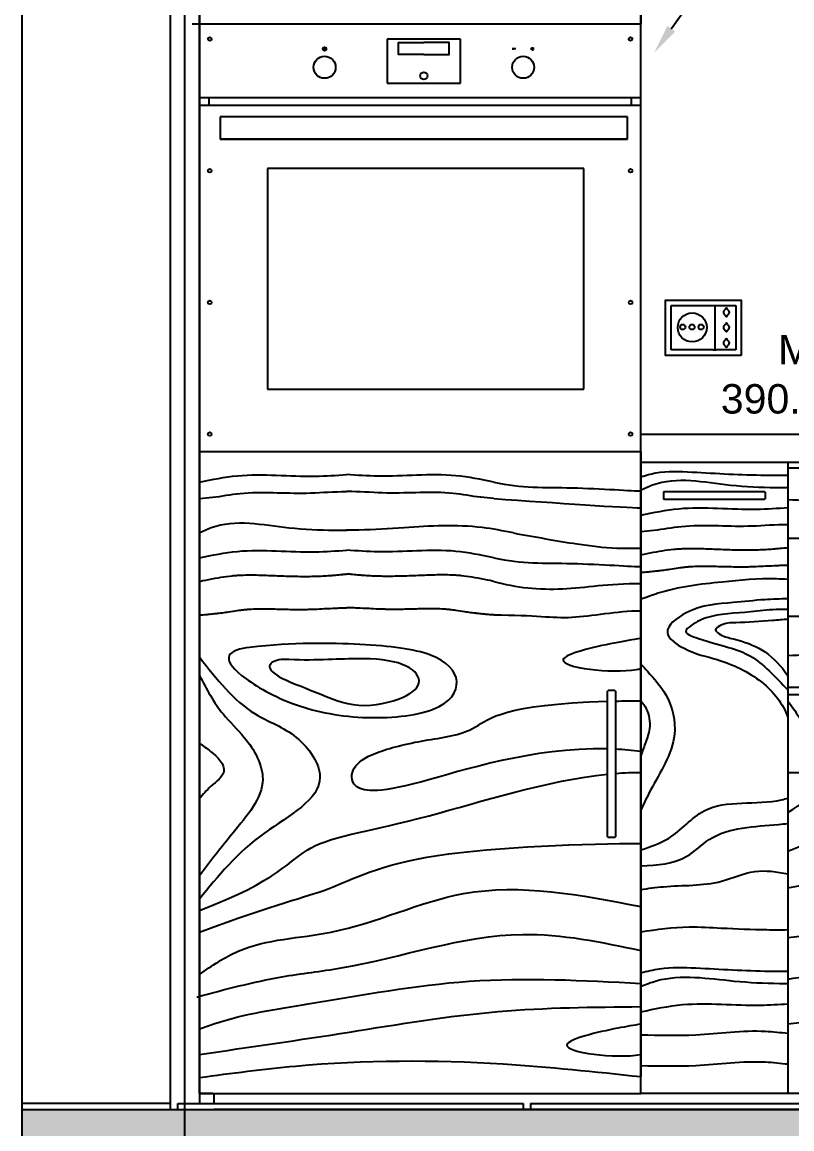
# Model space of a CAD drawing. Header units: millimetres. Extents: x 3813 to 53761, y -2555 to 21253.
# Drawn here: x 20903 to 21950, y 14482 to 15986 of the extents above; entities that cross this region are included whole.
import ezdxf
from ezdxf import colors
from ezdxf.entities.mleader import LeaderData, LeaderLine
from ezdxf.math import Vec2, Vec3

# ---------------------------------------------------------------- set-up
doc = ezdxf.new("R2010")
doc.units = ezdxf.units.MM
for name, color, linetype in [('A-ANNO-TEXT', 3, 'Continuous'), ('A-WALL-FULL', 255, 'Continuous'), ('SEZ', 4, 'Continuous'), ('WIDE_SEZ', 1, 'Continuous')]:
    doc.layers.add(name, color=color, linetype=linetype)
doc.styles.get("Standard").update_dxf_attribs({"font": 'arial.ttf'})

msp = doc.modelspace()

# ---------------------------------------------------------------- hatches: boundary and pattern name
at = {"true_color": 0xc7c8ca, "transparency": 33554623}
h = msp.add_hatch(color=9, dxfattribs=at)
h.dxf.hatch_style = 1
h.paths.add_polyline_path([(20903.21917927316, 16958.39591575617), (20903.21917927316, 16758.39591575618), (24004.35875164691, 16758.39591575619), (24004.35875164691, 14508.39591575618), (20903.21917927315, 14508.39591575611), (20903.21917927315, 14308.39591575606), (24144.35875164696, 14308.39591575618), (24144.35875164691, 16958.39591575619)])
h = msp.add_hatch(color=8)
h.dxf.hatch_style = 1
h.paths.add_polyline_path([(21311.83622996788, 15949.99255441165, 1), (21316.83622996788, 15949.99255441165, 1)])

# ---------------------------------------------------------------- linework, layer by layer
for p, q in [((21104.33622996787, 16758.39591575618), (21104.68913564743, 14508.39591575611)), ((21144.33622996787, 16758.39591575618), (21144.33622996786, 14516.39591575611)), ((21144.33622996787, 15406.39591575619), (21144.33622996787, 15983.39591575619)), ((21094.68913564749, 14508.39591575612), (21094.68913564749, 14508.39591575612)), ((23984.34749080739, 14508.39591575619), (21164.34749080738, 14508.39591575619))]:
    msp.add_line(p, q)
at = {"color": 8}
for p, q in [((21144.33622996787, 14538.39591575619), (21144.33622996787, 16538.39591575619)), ((21744.33622996787, 15983.39591575619), (21134.33622996787, 15983.39591575619)), ((21744.33622996787, 15406.39591575619), (21744.33622996787, 15983.39591575619)), ((21499.33622996788, 15963.39591575619), (21399.33622996788, 15963.39591575619)), ((21399.33622996788, 15963.39591575619), (21399.33622996788, 15903.39591575619)), ((21499.33622996788, 15903.39591575619), (21499.33622996788, 15963.39591575619)), ((21574.33622996787, 15949.99255441165), (21569.33622996787, 15949.99255441165)), ((21569.33622996787, 15949.99255441165), (21571.83622996787, 15949.99255441165)), ((21599.33622996787, 15949.99255441165), (21594.33622996787, 15949.99255441165)), ((21594.33622996787, 15949.99255441165), (21596.83622996787, 15949.99255441165)), ((21596.83622996787, 15949.99255441165), (21596.83622996787, 15952.49255441165)), ((21596.83622996787, 15952.49255441165), (21596.83622996787, 15949.99255441165)), ((21596.83622996787, 15949.99255441165), (21596.83622996787, 15947.49255441165)), ((21399.33622996788, 15903.39591575619), (21499.33622996788, 15903.39591575619)), ((21744.33622996787, 15883.39591575619), (21144.33622996787, 15883.39591575619)), ((21144.33622996787, 15873.39591575619), (21156.83622996787, 15873.39591575619)), ((21144.33622996787, 15873.39591575619), (21158.28622996787, 15873.39591575619)), ((21156.83622996787, 15883.39591575619), (21156.83622996787, 15873.39591575619)), ((21156.83622996787, 15873.39591575619), (21744.33622996787, 15873.39591575619)), ((21731.83622996787, 15873.39591575619), (21731.83622996787, 15883.39591575619)), ((21726.39128373125, 15857.39591575619), (21172.39128373125, 15857.39591575619)), ((21172.39128373125, 15857.39591575619), (21172.39128373125, 15827.39591575619)), ((21726.39128373125, 15827.39591575619), (21726.39128373125, 15857.39591575619)), ((21172.39128373125, 15827.39591575619), (21726.39128373125, 15827.39591575619)), ((21726.39128373125, 15827.39591575619), (21172.39128373125, 15827.39591575619)), ((21666.72130342194, 15787.31009919131), (21236.72130342194, 15787.31009919131)), ((21236.72130342194, 15787.31009919131), (21236.72130342194, 15487.31009919131)), ((21666.72130342194, 15487.31009919131), (21666.72130342194, 15787.31009919131)), ((21236.72130342194, 15487.31009919131), (21666.72130342194, 15487.31009919131)), ((21744.33622996787, 15402.97167918757), (21744.33622996787, 14552.97167918757)), ((21775.33622996787, 15347.39591575618), (21776.33622996787, 15348.39591575618)), ((21775.33622996787, 15347.39591575618), (21775.33622996787, 15338.39591575618)), ((21913.33622996787, 15347.3959157562), (21912.33622996787, 15348.39591575621)), ((21913.33622996787, 15347.3959157562), (21913.33622996787, 15338.39591575621)), ((21776.33622996787, 15337.39591575618), (21775.33622996787, 15338.39591575618)), ((21912.33622996787, 15337.39591575621), (21913.33622996787, 15338.39591575621)), ((21698.83622996787, 15076.97167918757), (21699.83622996787, 15077.97167918757)), ((21708.83622996787, 15077.97167918757), (21699.83622996787, 15077.97167918757)), ((21708.83622996787, 15077.97167918757), (21709.83622996787, 15076.97167918757)), ((21698.8362299679, 14878.97167918756), (21699.8362299679, 14877.97167918756)), ((21708.83622996789, 14877.97167918756), (21699.8362299679, 14877.97167918756)), ((21708.83622996789, 14877.97167918756), (21709.8362299679, 14878.97167918756)), ((21164.34749080738, 14516.39591575611), (21164.34749080738, 14530.39590149989))]:
    msp.add_line(p, q, dxfattribs=at)
at = {"color": 7}
for p, q in [((21144.33622996787, 14530.39590149989), (21144.33622996787, 16538.39590149989)), ((21744.33622996787, 14530.39590149989), (21744.33622996787, 16538.39590149989)), ((21744.33625797609, 16538.39591575619), (21744.33625797609, 15983.39591575619)), ((21744.33625797609, 15983.39591575619), (21144.33622996787, 15983.39591575619)), ((21744.33622996787, 15426.39591575619), (22838.92880081448, 15426.39591575619)), ((21744.33622996787, 15388.39591575619), (21775.33622996787, 15388.39591575619)), ((21744.33622996787, 15388.39591575619), (21944.33622996787, 15388.39591575619)), ((21744.33622996787, 14588.39591575619), (21744.33622996787, 15388.39591575619)), ((21944.33622996787, 15388.39591575619), (21944.33622996787, 14530.39590149989)), ((21944.33622996787, 15388.39591575607), (22621.8587516469, 15387.82013697665)), ((21162.33622996787, 14530.39590149989), (21144.33622996787, 14530.39590149989)), ((22621.85875164691, 14530.39590149989), (21744.33622996787, 14530.39590149989))]:
    msp.add_line(p, q, dxfattribs=at)
at = {"color": 2}
for p, q in [((21785.52473624978, 15601.32789351227), (21842.76380158268, 15601.32789351227)), ((21785.52473624978, 15541.03202189006), (21785.52473624978, 15601.32789351227)), ((21846.85899440659, 15601.32789351227), (21873.44855496411, 15601.32789351227)), ((21873.44855496411, 15601.32789351227), (21873.44855496411, 15541.03202189006)), ((21842.76380158268, 15541.03202189006), (21785.52473624978, 15541.03202189006)), ((21873.44855496411, 15541.03202189006), (21846.85899440659, 15541.03202189006)), ((21114.68913564743, 14508.39591575612), (21114.68913564743, 14516.39591575611)), ((21114.68913564743, 14516.39591575611), (21584.35875164688, 14516.39591575611)), ((21584.35875164686, 14516.39591575611), (21584.35875164688, 14508.39591575613)), ((21594.35875164686, 14516.39591575611), (22794.35875164686, 14516.39591575612)), ((21594.35875164686, 14516.39591575474), (21594.35875164685, 14508.39591575475))]:
    msp.add_line(p, q, dxfattribs=at)
at = {"color": 8}
for points in [[(21449.33622996788, 15942.54394178942), (21414.76102449649, 15942.54394178942), (21414.76102449649, 15958.49673983999), (21449.33622996788, 15958.49673983999)], [(21449.33622996788, 15942.54394178942), (21483.91143543927, 15942.54394178942), (21483.91143543927, 15958.49673983999), (21449.33622996788, 15958.49673983999)], [(21776.33622996787, 15348.39591575619), (21844.33622996787, 15348.39591575619), (21912.33622996787, 15348.39591575621)], [(21912.33622996787, 15337.39591575621), (21844.33622996787, 15337.39591575619), (21776.33622996787, 15337.39591575618)], [(21698.8362299679, 14878.97167918756), (21698.83622996788, 14946.97167918756), (21698.83622996787, 15076.97167918757)], [(21709.83622996787, 15076.97167918757), (21709.83622996788, 14946.97167918756), (21709.8362299679, 14878.97167918756)]]:
    msp.add_lwpolyline(points, dxfattribs=at)
at = {"color": 2}
msp.add_lwpolyline([(21880.81324414611, 15533.31271869417), (21777.69480891802, 15533.31271869417), (21777.69480891802, 15608.32965190666), (21880.81324414611, 15608.32965190666)], close=True, dxfattribs=at)
at = {"color": 7}
msp.add_lwpolyline([(21144.33622996787, 14530.39590149989), (21744.33622996787, 14530.39590149989), (21744.33622996787, 15402.39590040803), (21144.33622996787, 15402.39590040803)], close=True, dxfattribs=at)
at = {"color": 2}
for centre, radius in [((21158.28622996787, 15963.39591575619), 2.5), ((21730.38622996787, 15963.39591575619), 2.5), ((21158.28622996787, 15784.39591575619), 2.5), ((21730.38622996787, 15784.39591575619), 2.5), ((21158.28622996787, 15605.39591575619), 2.5), ((21730.38622996787, 15605.39591575619), 2.5), ((21814.14553293309, 15571.38974989719), 19.68276499171303), ((21801.39985897853, 15571.93315453425), 3.508386068116983), ((21813.84738422063, 15571.93315453425), 3.508386068116983), ((21826.29486632743, 15571.93315453425), 3.508386068116983), ((21158.28622996787, 15426.39591575619), 2.5), ((21730.38622996787, 15426.39591575619), 2.5)]:
    msp.add_circle(centre, radius, dxfattribs=at)
at = {"color": 8}
for centre, radius in [((21314.33622996788, 15949.99255441165), 2.5), ((21314.33622996788, 15924.99255441165), 15), ((21584.33622996787, 15924.99255441165), 15), ((21449.33622996788, 15913.39591575619), 5)]:
    msp.add_circle(centre, radius, dxfattribs=at)
at = {"color": 2}
for centre, start, end in [((21860.62745837938, 15591.89882012386), 113.3666044885839, 246.2002895327757), ((21860.62745837938, 15591.89882012386), 294.3243262616069, 66.10877972711349), ((21860.62745837938, 15571.35775260425), 113.3666044885839, 246.2002895327757), ((21860.62745837938, 15571.35775260425), 294.3243262616069, 66.10877972711349), ((21860.62745837938, 15550.26647816405), 113.3666044885839, 246.2002895327757), ((21860.62745837938, 15550.26647816405), 294.3243262616069, 66.10877972711349)]:
    msp.add_arc(centre, 4.021429988821649, start, end, dxfattribs=at)
for centre, start_param, end_param in [((21860.6419658908, 15591.86058499581), 8.545265593400014, 10.30769734246128), ((21860.6419658908, 15591.86058499581), 5.42058042071112, 7.142383178288405), ((21860.6419658908, 15571.3195174762), 5.42058042071112, 7.142383178288405), ((21860.6419658908, 15571.3195174762), 8.545265593400014, 10.30769734246128), ((21860.6419658908, 15550.22824303601), 5.42058042071112, 7.142383178288405), ((21860.6419658908, 15550.22824303601), 8.545265593400014, 10.30769734246128)]:
    msp.add_ellipse(centre, major_axis=(2.797723686266041e-15, 5.711475523406921), ratio=0.3720939651693596, start_param=start_param, end_param=end_param, dxfattribs=at)
at = {"color": 31}
for points in [[(21144.33622996787, 15361.06369301213), (21195.8538193465, 15369.80370229271), (21301.72980434732, 15369.16666370495), (21344.33622996787, 15371.4947919876)], [(21544.33622996787, 15361.06369301213), (21492.81864058924, 15369.80370229271), (21386.94265558842, 15369.16666370495), (21344.33622996787, 15371.4947919876)], [(21744.33622996787, 15368.32419651504), (21764.77137367692, 15373.69786564947), (21813.96110065417, 15374.84936434541), (21913.87763857056, 15370.62719390692), (21944.33622996787, 15370.62719390692)], [(21743.7805315808, 15350.03793534101), (21760.19746334171, 15357.37999366688), (21866.29505226928, 15357.1352729301), (21927.55237870476, 15353.9536980708), (21944.94944355053, 15353.9536980708)], [(21144.33622996787, 15338.84811718015), (21162.08866416595, 15340.54657738707), (21199.44739832312, 15345.69333392054), (21289.6236076051, 15346.33665924213), (21337.28814704362, 15348.26668652714), (21344.33622996787, 15348.29015204834)], [(21544.33622996787, 15338.84811718015), (21526.58379576979, 15340.54657738707), (21489.22506161262, 15345.69333392054), (21399.04885233064, 15346.33665924213), (21351.38431289212, 15348.26668652714), (21344.33622996787, 15348.29015204834)], [(21744.33622996787, 15316.25401620511), (21795.8538193465, 15324.99402548568), (21901.72980434732, 15324.35698689793), (21944.33622996787, 15326.68511518058)], [(21143.7805315808, 15292.03792108471), (21160.19746334171, 15299.37997941058), (21266.29505226928, 15299.1352586738), (21327.55237870476, 15295.9536838145), (21344.94944355053, 15295.9536838145)], [(21571.40729408817, 15292.03792108471), (21528.47499659403, 15299.37997941058), (21422.37740766646, 15299.1352586738), (21361.12008123098, 15295.9536838145), (21343.72301638521, 15295.9536838145)], [(21744.33622996787, 15294.03844037313), (21762.08866416595, 15295.73690058005), (21799.44739832312, 15300.88365711352), (21889.6236076051, 15301.5269824351), (21937.28814704362, 15303.45700972012), (21944.33622996787, 15303.48047524132)], [(21571.40729408817, 15292.03792108471), (21657.80044780539, 15277.17787942459), (21711.79387811638, 15271.49884237678), (21744.33622996787, 15271.49884237678)], [(21144.33622996787, 15258.25400194881), (21195.8538193465, 15266.99401122938), (21301.72980434732, 15266.35697264163), (21344.33622996787, 15268.68510092427)], [(21544.33622996787, 15258.25400194881), (21492.81864058924, 15266.99401122938), (21386.94265558842, 15266.35697264163), (21344.33622996787, 15268.68510092427)], [(21944.33622996787, 15228.81564539268), (21928.53912091359, 15229.51170229799), (21854.66953711346, 15225.33541218637), (21767.55916825903, 15210.02239121064), (21744.33622996787, 15201.74468226825)], [(21944.33622996787, 15202.5788293614), (21912.74225716361, 15201.34754531336), (21869.96886601091, 15197.34235700239), (21805.80887841871, 15183.32419791401), (21780.41219600995, 15156.6229254008), (21803.13555386377, 15135.26191252227), (21847.91388886425, 15119.90868211019), (21908.73223728559, 15089.20222128602), (21944.15390329817, 15041.13991023414), (21944.33622996787, 15040.59872634937)], [(21944.33622996787, 15187.99690905676), (21928.11388987731, 15187.99690905676), (21893.36053848065, 15184.65924357757), (21833.21057076648, 15176.64886695564), (21809.81889829673, 15163.96577919096), (21805.80887841871, 15159.96059087999), (21822.51720645549, 15148.61254877887), (21893.36053848065, 15124.58139325294), (21944.33622996787, 15078.70301402895)], [(21944.33622996787, 15174.7790126944), (21923.51261776886, 15173.06812298851), (21873.40898112893, 15170.07407241823), (21851.56886660257, 15165.79683532343), (21846.00180320827, 15160.23643736425), (21850.71239022719, 15155.10376824658), (21867.41364650133, 15148.68791260439), (21904.67020360191, 15135.42849813863), (21936.78796854151, 15108.05423718424), (21944.33622996787, 15097.9813852957)], [(21744.33622996787, 15148.61613655959), (21707.85401245217, 15142.34846882007), (21638.82442767081, 15119.88434269226), (21738.53190226663, 15106.53425499535), (21744.33622996787, 15107.69512363365)], [(21144.33622996787, 15123.46900983827), (21220.12830859379, 15046.07992568678), (21275.95909387055, 15014.20210521981), (21308.0809805387, 14960.16888531989), (21233.13002073028, 14884.5224133842), (21144.33622996787, 14794.437829653)], [(21744.33622996787, 15113.89873261664), (21753.17037837103, 15104.07994367951), (21778.43540703029, 15072.20212321253), (21789.97632539929, 15018.16890331261), (21757.51746357157, 14942.52243137692), (21744.33622996787, 14915.71813122885)], [(21144.33622996787, 15098.26808212747), (21176.33646079694, 15046.07992568678), (21205.25839801383, 15014.20210521981), (21230.234497222, 14957.21555926466), (21190.03636454791, 14884.5224133842), (21144.33622996787, 14826.00720770031)], [(21744.33622996787, 15064.02200282357), (21751.60461081112, 15053.20402414827), (21755.99683632837, 15026.15118208336), (21750.14055766911, 15005.67875412609), (21744.33622996787, 14988.97304875683)], [(21144.33622996787, 15006.02198653875), (21159.50713034743, 14995.20400786345), (21177.61323351027, 14968.15116579854), (21159.86236212503, 14947.67873784127), (21144.33622996787, 14930.97303247201)], [(21744.33622996787, 14861.36778849772), (21781.80460624811, 14876.88354158966), (21830.62104990349, 14914.38960542087), (21935.76414914719, 14929.39201042525), (21944.33622996787, 14931.60911160726)], [(21744.33622996787, 14839.39974819612), (21807.0257503242, 14852.66288594407), (21837.14062024446, 14875.221945009), (21931.24965483648, 14895.90109103857), (21944.33622996787, 14897.22953019317)], [(21744.33622996787, 14807.48614969704), (21775.02866798832, 14811.30459388492), (21854.08026762022, 14818.82427168652), (21899.2525725006, 14831.98373991449), (21944.33622996787, 14828.93839345583)], [(21144.33622996787, 14692.129335433), (21196.80753056392, 14723.54605918369), (21323.24901746541, 14749.50715127112), (21503.25924371577, 14801.87984086731), (21744.33622996787, 14784.20177338975)], [(21744.33622996787, 14750.1293496893), (21809.79589854532, 14756.60623754607), (21853.73639490002, 14755.11851406098), (21915.55100266871, 14752.88692883335), (21944.33622996787, 14752.87364931797)], [(21140.660620094, 14661.32549352865), (21256.29993570213, 14688.69223072448), (21336.94311249777, 14700.8552213909), (21583.43739577077, 14746.46639540814), (21744.33622996787, 14724.57141175192)], [(21744.33622996787, 14694.26182722561), (21769.89093328716, 14699.63549636004), (21819.08066026441, 14700.78699505599), (21918.99719818079, 14696.56482461749), (21944.33622996787, 14696.56482461749)], [(21144.33622996787, 14617.97555179528), (21165.31702295195, 14625.31761012115), (21292.22162428431, 14652.04621622697), (21510.7297467274, 14682.68989595744), (21744.33622996787, 14679.81703458997)], [(21744.33622996787, 14675.97556605158), (21765.31702295195, 14683.31762437745), (21871.41461187951, 14683.07290364067), (21932.67193831499, 14679.89132878137), (21944.33622996787, 14679.87083787154)], [(21744.33622996787, 14641.28634387712), (21800.97337895673, 14650.93165619625), (21906.84936395755, 14650.2946176085), (21944.33622996787, 14652.1153833601)], [(21144.33622996787, 14583.28632962082), (21348.1707110697, 14613.66617715083), (21550.407058237, 14641.57207173361), (21744.33622996787, 14648.23786737192)], [(21744.33622996787, 14624.41086954368), (21712.89483482555, 14618.93932982952), (21643.8652500442, 14596.47520370172), (21743.57272464001, 14583.1251160048), (21744.33622996787, 14583.26249960792)], [(21744.33622996787, 14609.9779910268), (21819.09083831533, 14610.08725972226), (21913.66508914365, 14614.87010417761), (21944.33622996787, 14612.05078007718)], [(21144.33622996787, 14551.9779767705), (21274.98044750397, 14567.47706051171), (21557.14828071764, 14570.36388849803), (21744.33622996787, 14553.1804696581)], [(21744.33622996787, 14568.22148463301), (21819.09083831533, 14568.33075332847), (21913.66508914365, 14573.11359778382), (21944.33622996787, 14570.29427368339)]]:
    msp.add_spline(points, degree=3, dxfattribs=at)
for points, knots in [([(21944.33622996787, 15380.75230107979), (21954.81699518955, 15380.71745452812), (21955.29923398577, 15380.68371614387), (21958.48997479815, 15380.46839069403), (21961.24336659672, 15380.32002489628), (21969.64362270204, 15379.97007439436), (21975.43083081754, 15379.86411242778), (21990.66980020891, 15379.8521589775), (22000.381177728, 15380.09088953693), (22020.65470808543, 15380.79370239489), (22031.21610122236, 15381.25761626491), (22053.16159790986, 15382.05995048003), (22064.54630772317, 15382.39845788272), (22080.69857066454, 15382.47972402359), (22085.1307069519, 15382.46148250916), (22093.96864872338, 15382.3322432719), (22098.38737169226, 15382.22272040304), (22111.64096292395, 15381.75845012072), (22120.47326395741, 15381.26799621139), (22131.42526995096, 15380.43145216703), (22133.55292459509, 15380.25822290182), (22139.93419774372, 15379.70640104812), (22144.18612602309, 15379.29567405309), (22149.91752034817, 15378.6834919166), (22151.44081183546, 15378.5139154354), (22156.15403698164, 15378.39663800823)], [62.5410907722664, 62.5410907722664, 62.5410907722664, 62.5410907722664, 63.90625738083799, 63.90625738083799, 71.54610958898682, 71.54610958898682, 86.82581400528449, 86.82581400528449, 110.5359898535543, 110.5359898535543, 134.2461657018241, 134.2461657018241, 157.9563415500939, 157.9563415500939, 166.7283920668033, 166.7283920668033, 175.5004425835126, 175.5004425835126, 193.0445436169314, 193.0445436169314, 197.2758457740435, 197.2758457740435, 205.7384500882675, 205.7384500882675, 208.690639307855, 208.690639307855, 208.690639307855, 208.690639307855]), ([(21944.33622996787, 15337.3329570408), (21955.38030899863, 15337.22351939366), (22003.22563039371, 15332.43884457081), (22071.07745698544, 15341.05995140371), (22137.16932388596, 15336.1634963737), (22156.15403698164, 15334.75700268105)], [66.75900389794205, 66.75900389794205, 66.75900389794205, 66.75900389794205, 69.92073257169001, 211.5960512790111, 268.6927990371116, 268.6927990371116, 268.6927990371116, 268.6927990371116]), ([(21744.33622996787, 15262.28527542018), (21745.46215466855, 15262.52572646145), (21751.38269772793, 15263.77922668143), (21762.7841164006, 15266.04910151744), (21768.26459377655, 15267.06532343083), (21778.78007920305, 15268.75411719879), (21783.81419938953, 15269.42659529148), (21789.60738814197, 15269.98821207603), (21790.590428116, 15270.0758770361), (21792.57897617767, 15270.23846091545), (21793.58183548196, 15270.31312917138), (21796.61638511803, 15270.51791414261), (21798.67407129934, 15270.62879202492), (21804.95181604904, 15270.89031975675), (21809.27675744451, 15270.96950807804), (21820.66526261484, 15270.97844122351), (21827.92284482049, 15270.80003124442), (21843.0738172627, 15270.27479967127), (21850.96663975329, 15269.92810394851), (21867.36711908181, 15269.32849730041), (21875.87522899671, 15269.07552131452), (21887.94626380858, 15269.01478886984), (21891.2585223825, 15269.02842126033), (21897.86336178959, 15269.12500533266), (21901.16559621798, 15269.20685481514), (21911.07037313504, 15269.55381689471), (21917.67099706192, 15269.92034672614), (21925.85573539163, 15270.54551932999), (21927.44579081421, 15270.67497837226), (21932.21469351229, 15271.08737017334), (21935.3922776356, 15271.39431786688), (21939.67550783496, 15271.85181858412), (21940.81390588101, 15271.97854779941), (21944.33622996787, 15272.06619247875)], [0, 0, 0, 0, 18.75546839089639, 18.75546839089639, 37.51093678179278, 37.51093678179278, 56.26640517268917, 56.26640517268917, 60.08633127676358, 60.08633127676358, 63.90625738083799, 63.90625738083799, 71.54610958898682, 71.54610958898682, 86.82581400528449, 86.82581400528449, 110.5359898535543, 110.5359898535543, 134.2461657018241, 134.2461657018241, 157.9563415500939, 157.9563415500939, 166.7283920668033, 166.7283920668033, 175.5004425835126, 175.5004425835126, 193.0445436169314, 193.0445436169314, 197.2758457740435, 197.2758457740435, 205.7384500882675, 205.7384500882675, 208.690639307855, 208.690639307855, 208.690639307855, 208.690639307855]), ([(21744.33622996787, 15238.65885689843), (21748.3977827296, 15238.85811727544), (21750.95620789385, 15239.06448162229), (21755.36197286444, 15239.44214593711), (21757.15925251496, 15239.60197016459), (21760.33189627404, 15239.90186135365), (21761.68891536273, 15240.03547242548), (21764.23178074991, 15240.29918156837), (21765.41181770673, 15240.42665649462), (21767.36277429348, 15240.64771727606), (21768.12738397132, 15240.73687785543), (21769.657808709, 15240.92092203273), (21770.4153155483, 15241.01474829645), (21772.66484321113, 15241.30042076165), (21774.13387180916, 15241.49644223788), (21778.45000766071, 15242.09214398035), (21781.20623145674, 15242.49917810091), (21788.10883165782, 15243.53611250331), (21792.0636023076, 15244.14691681906), (21797.19119977899, 15244.87517938216), (21798.6206642334, 15245.07048137678), (21801.06342683639, 15245.38525722167), (21802.09725453145, 15245.51188206003), (21803.66399711758, 15245.69180204814), (21804.21765847302, 15245.75289939283), (21805.17283639143, 15245.85367221619), (21805.57898210847, 15245.89498085795), (21806.40044715424, 15245.97544985699), (21806.81328313236, 15246.01435728794), (21808.05814157, 15246.12715247858), (21808.89651642202, 15246.19711215812), (21811.43729767632, 15246.39174518918), (21813.16538461642, 15246.50115360129), (21818.453348532, 15246.77267624383), (21822.11712419831, 15246.87773128294), (21831.78642580626, 15246.99114230563), (21837.98180739055, 15246.91428745093), (21851.00497202954, 15246.6364375805), (21857.83225312303, 15246.43552889662), (21872.102701142, 15246.14007173587), (21879.54641064562, 15246.04546357703), (21889.61248368331, 15246.1819438723), (21891.97603090941, 15246.23325926485), (21896.5818242866, 15246.36891529607), (21898.84139964369, 15246.45219335835), (21905.4906310657, 15246.72958949838), (21909.75082851479, 15246.95067929128), (21919.37884811627, 15247.45508257137), (21924.6039797792, 15247.73145715044), (21931.01727205779, 15247.97067397763), (21932.48755565782, 15248.01815666514), (21934.75160592842, 15248.07687617974), (21935.56482099881, 15248.09492737472), (21936.87822164362, 15248.11861768902), (21937.3840051424, 15248.12638204359), (21938.89011062726, 15248.145208802), (21939.92297639806, 15248.15227323892), (21942.06075542156, 15248.15804082978), (21943.16326169779, 15248.15671566478), (21944.33622996787, 15248.15263741662), (21944.33622996787, 15248.15219715554), (21944.33622996787, 15248.15221752341)], [0, 0, 0, 0, 7.426072615785243, 7.426072615785243, 12.35589097927967, 12.35589097927967, 15.94359917883741, 15.94359917883741, 18.97899285424771, 18.97899285424771, 20.90122249236607, 20.90122249236607, 22.82345213048444, 22.82345213048444, 26.66791140672117, 26.66791140672117, 34.35682995919463, 34.35682995919463, 46.79194924253055, 46.79194924253055, 51.83833502544042, 51.83833502544042, 55.73324341836148, 55.73324341836148, 57.91910631325355, 57.91910631325355, 59.57036172563514, 59.57036172563514, 61.22161713801674, 61.22161713801674, 64.52412796277993, 64.52412796277993, 71.12914961230629, 71.12914961230629, 84.33919291135902, 84.33919291135902, 104.7310511149114, 104.7310511149114, 125.1229093184638, 125.1229093184638, 145.5147675220161, 145.5147675220161, 151.6171233590059, 151.6171233590059, 157.7194791959957, 157.7194791959957, 169.9241908699753, 169.9241908699753, 186.4554959835845, 186.4554959835845, 191.4990828540313, 191.4990828540313, 194.37736981983, 194.37736981983, 196.2018364665212, 196.2018364665212, 199.8507697599037, 199.8507697599037, 203.4997030532861, 203.4997030532861, 207.8896568078175, 207.8896568078175, 207.8896568078175, 207.8896568078175]), ([(21144.33622996787, 15226.29107206064), (21145.46215466855, 15226.5315231019), (21151.38269772793, 15227.78502332188), (21162.7841164006, 15230.0548981579), (21168.26459377655, 15231.07112007129), (21178.78007920305, 15232.75991383924), (21183.81419938953, 15233.43239193194), (21189.60738814197, 15233.99400871648), (21190.590428116, 15234.08167367656), (21192.57897617767, 15234.2442575559), (21193.58183548196, 15234.31892581183), (21196.61638511803, 15234.52371078306), (21198.67407129934, 15234.63458866537), (21204.95181604904, 15234.89611639721), (21209.27675744451, 15234.9753047185), (21220.66526261484, 15234.98423786396), (21227.92284482049, 15234.80582788488), (21243.0738172627, 15234.28059631172), (21250.96663975329, 15233.93390058897), (21267.36711908181, 15233.33429394086), (21275.87522899671, 15233.08131795498), (21287.94626380858, 15233.0205855103), (21291.2585223825, 15233.03421790079), (21297.86336178959, 15233.13080197311), (21301.16559621798, 15233.21265145559), (21311.07037313504, 15233.55961353517), (21317.67099706192, 15233.9261433666), (21325.85573539163, 15234.55131597045), (21327.44579081421, 15234.68077501272), (21332.21469351229, 15235.0931668138), (21335.3922776356, 15235.40011450733), (21339.67550783496, 15235.85761522458), (21340.81390588101, 15235.98434443987), (21344.33622996787, 15236.0719891192)], [0, 0, 0, 0, 18.75546839089639, 18.75546839089639, 37.51093678179278, 37.51093678179278, 56.26640517268917, 56.26640517268917, 60.08633127676358, 60.08633127676358, 63.90625738083799, 63.90625738083799, 71.54610958898682, 71.54610958898682, 86.82581400528449, 86.82581400528449, 110.5359898535543, 110.5359898535543, 134.2461657018241, 134.2461657018241, 157.9563415500939, 157.9563415500939, 166.7283920668033, 166.7283920668033, 175.5004425835126, 175.5004425835126, 193.0445436169314, 193.0445436169314, 197.2758457740435, 197.2758457740435, 205.7384500882675, 205.7384500882675, 208.690639307855, 208.690639307855, 208.690639307855, 208.690639307855]), ([(21544.33622996787, 15226.29107206064), (21543.21030526719, 15226.5315231019), (21537.28976220781, 15227.78502332188), (21525.88834353514, 15230.0548981579), (21520.40786615919, 15231.07112007129), (21509.89238073269, 15232.75991383924), (21504.85826054621, 15233.43239193194), (21499.06507179378, 15233.99400871648), (21498.08203181974, 15234.08167367656), (21496.09348375808, 15234.2442575559), (21495.09062445378, 15234.31892581183), (21492.05607481771, 15234.52371078306), (21489.9983886364, 15234.63458866537), (21483.7206438867, 15234.89611639721), (21479.39570249123, 15234.9753047185), (21468.00719732091, 15234.98423786396), (21460.74961511525, 15234.80582788488), (21445.59864267304, 15234.28059631172), (21437.70582018245, 15233.93390058897), (21421.30534085393, 15233.33429394086), (21412.79723093903, 15233.08131795498), (21400.72619612716, 15233.0205855103), (21397.41393755324, 15233.03421790079), (21390.80909814615, 15233.13080197311), (21387.50686371776, 15233.21265145559), (21377.6020868007, 15233.55961353517), (21371.00146287382, 15233.9261433666), (21362.81672454411, 15234.55131597045), (21361.22666912153, 15234.68077501272), (21356.45776642345, 15235.0931668138), (21353.28018230014, 15235.40011450733), (21348.99695210078, 15235.85761522458), (21347.85855405473, 15235.98434443987), (21344.33622996787, 15236.0719891192)], [0, 0, 0, 0, 18.75546839089639, 18.75546839089639, 37.51093678179278, 37.51093678179278, 56.26640517268917, 56.26640517268917, 60.08633127676358, 60.08633127676358, 63.90625738083799, 63.90625738083799, 71.54610958898682, 71.54610958898682, 86.82581400528449, 86.82581400528449, 110.5359898535543, 110.5359898535543, 134.2461657018241, 134.2461657018241, 157.9563415500939, 157.9563415500939, 166.7283920668033, 166.7283920668033, 175.5004425835126, 175.5004425835126, 193.0445436169314, 193.0445436169314, 197.2758457740435, 197.2758457740435, 205.7384500882675, 205.7384500882675, 208.690639307855, 208.690639307855, 208.690639307855, 208.690639307855]), ([(21144.33622996787, 15180.65884264213), (21148.3977827296, 15180.85810301913), (21150.95620789385, 15181.06446736599), (21155.36197286444, 15181.4421316808), (21157.15925251496, 15181.60195590829), (21160.33189627404, 15181.90184709735), (21161.68891536273, 15182.03545816917), (21164.23178074991, 15182.29916731207), (21165.41181770673, 15182.42664223831), (21167.36277429348, 15182.64770301976), (21168.12738397132, 15182.73686359913), (21169.657808709, 15182.92090777643), (21170.4153155483, 15183.01473404015), (21172.66484321113, 15183.30040650534), (21174.13387180916, 15183.49642798158), (21178.45000766071, 15184.09212972405), (21181.20623145674, 15184.49916384461), (21188.10883165782, 15185.53609824701), (21192.0636023076, 15186.14690256276), (21197.19119977899, 15186.87516512586), (21198.6206642334, 15187.07046712048), (21201.06342683639, 15187.38524296537), (21202.09725453145, 15187.51186780373), (21203.66399711758, 15187.69178779183), (21204.21765847302, 15187.75288513652), (21205.17283639143, 15187.85365795989), (21205.57898210847, 15187.89496660165), (21206.40044715424, 15187.97543560069), (21206.81328313236, 15188.01434303164), (21208.05814157, 15188.12713822227), (21208.89651642202, 15188.19709790182), (21211.43729767632, 15188.39173093288), (21213.16538461642, 15188.50113934499), (21218.453348532, 15188.77266198753), (21222.11712419831, 15188.87771702664), (21231.78642580626, 15188.99112804933), (21237.98180739055, 15188.91427319463), (21251.00497202954, 15188.6364233242), (21257.83225312303, 15188.43551464031), (21272.102701142, 15188.14005747957), (21279.54641064562, 15188.04544932073), (21289.61248368331, 15188.18192961599), (21291.97603090941, 15188.23324500855), (21296.5818242866, 15188.36890103976), (21298.84139964369, 15188.45217910205), (21305.4906310657, 15188.72957524208), (21309.75082851479, 15188.95066503498), (21319.37884811627, 15189.45506831507), (21324.6039797792, 15189.73144289414), (21331.01727205779, 15189.97065972132), (21332.48755565782, 15190.01814240884), (21334.75160592842, 15190.07686192344), (21335.56482099881, 15190.09491311842), (21336.87822164362, 15190.11860343271), (21337.3840051424, 15190.12636778729), (21338.89011062726, 15190.1451945457), (21339.92297639806, 15190.15225898262), (21342.06075542156, 15190.15802657348), (21343.16326169779, 15190.15670140848), (21344.33622996787, 15190.15262316031), (21344.33622996787, 15190.15218289923), (21344.33622996787, 15190.15220326711)], [0, 0, 0, 0, 7.426072615785243, 7.426072615785243, 12.35589097927967, 12.35589097927967, 15.94359917883741, 15.94359917883741, 18.97899285424771, 18.97899285424771, 20.90122249236607, 20.90122249236607, 22.82345213048444, 22.82345213048444, 26.66791140672117, 26.66791140672117, 34.35682995919463, 34.35682995919463, 46.79194924253055, 46.79194924253055, 51.83833502544042, 51.83833502544042, 55.73324341836148, 55.73324341836148, 57.91910631325355, 57.91910631325355, 59.57036172563514, 59.57036172563514, 61.22161713801674, 61.22161713801674, 64.52412796277993, 64.52412796277993, 71.12914961230629, 71.12914961230629, 84.33919291135902, 84.33919291135902, 104.7310511149114, 104.7310511149114, 125.1229093184638, 125.1229093184638, 145.5147675220161, 145.5147675220161, 151.6171233590059, 151.6171233590059, 157.7194791959957, 157.7194791959957, 169.9241908699753, 169.9241908699753, 186.4554959835845, 186.4554959835845, 191.4990828540313, 191.4990828540313, 194.37736981983, 194.37736981983, 196.2018364665212, 196.2018364665212, 199.8507697599037, 199.8507697599037, 203.4997030532861, 203.4997030532861, 207.8896568078175, 207.8896568078175, 207.8896568078175, 207.8896568078175]), ([(21544.33622996787, 15180.65884264213), (21540.27467720614, 15180.85810301913), (21537.71625204189, 15181.06446736599), (21533.3104870713, 15181.4421316808), (21531.51320742078, 15181.60195590829), (21528.3405636617, 15181.90184709735), (21526.98354457301, 15182.03545816917), (21524.44067918583, 15182.29916731207), (21523.26064222901, 15182.42664223831), (21521.30968564226, 15182.64770301976), (21520.54507596442, 15182.73686359913), (21519.01465122674, 15182.92090777643), (21518.25714438744, 15183.01473404015), (21516.00761672461, 15183.30040650534), (21514.53858812658, 15183.49642798158), (21510.22245227503, 15184.09212972405), (21507.466228479, 15184.49916384461), (21500.56362827792, 15185.53609824701), (21496.60885762814, 15186.14690256276), (21491.48126015675, 15186.87516512586), (21490.05179570234, 15187.07046712048), (21487.60903309935, 15187.38524296537), (21486.57520540429, 15187.51186780373), (21485.00846281816, 15187.69178779183), (21484.45480146272, 15187.75288513652), (21483.49962354431, 15187.85365795989), (21483.09347782727, 15187.89496660165), (21482.2720127815, 15187.97543560069), (21481.85917680338, 15188.01434303164), (21480.61431836574, 15188.12713822227), (21479.77594351372, 15188.19709790182), (21477.23516225942, 15188.39173093288), (21475.50707531932, 15188.50113934499), (21470.21911140374, 15188.77266198753), (21466.55533573743, 15188.87771702664), (21456.88603412948, 15188.99112804933), (21450.69065254519, 15188.91427319463), (21437.6674879062, 15188.6364233242), (21430.84020681271, 15188.43551464031), (21416.56975879374, 15188.14005747957), (21409.12604929012, 15188.04544932073), (21399.05997625243, 15188.18192961599), (21396.69642902633, 15188.23324500855), (21392.09063564914, 15188.36890103976), (21389.83106029205, 15188.45217910205), (21383.18182887005, 15188.72957524208), (21378.92163142096, 15188.95066503498), (21369.29361181947, 15189.45506831507), (21364.06848015654, 15189.73144289414), (21357.65518787795, 15189.97065972132), (21356.18490427792, 15190.01814240884), (21353.92085400732, 15190.07686192344), (21353.10763893693, 15190.09491311842), (21351.79423829212, 15190.11860343271), (21351.28845479334, 15190.12636778729), (21349.78234930848, 15190.1451945457), (21348.74948353768, 15190.15225898262), (21346.61170451418, 15190.15802657348), (21345.50919823795, 15190.15670140848), (21344.33622996787, 15190.15262316031), (21344.33622996787, 15190.15218289923), (21344.33622996787, 15190.15220326711)], [0, 0, 0, 0, 7.426072615785243, 7.426072615785243, 12.35589097927967, 12.35589097927967, 15.94359917883741, 15.94359917883741, 18.97899285424771, 18.97899285424771, 20.90122249236607, 20.90122249236607, 22.82345213048444, 22.82345213048444, 26.66791140672117, 26.66791140672117, 34.35682995919463, 34.35682995919463, 46.79194924253055, 46.79194924253055, 51.83833502544042, 51.83833502544042, 55.73324341836148, 55.73324341836148, 57.91910631325355, 57.91910631325355, 59.57036172563514, 59.57036172563514, 61.22161713801674, 61.22161713801674, 64.52412796277993, 64.52412796277993, 71.12914961230629, 71.12914961230629, 84.33919291135902, 84.33919291135902, 104.7310511149114, 104.7310511149114, 125.1229093184638, 125.1229093184638, 145.5147675220161, 145.5147675220161, 151.6171233590059, 151.6171233590059, 157.7194791959957, 157.7194791959957, 169.9241908699753, 169.9241908699753, 186.4554959835845, 186.4554959835845, 191.4990828540313, 191.4990828540313, 194.37736981983, 194.37736981983, 196.2018364665212, 196.2018364665212, 199.8507697599037, 199.8507697599037, 203.4997030532861, 203.4997030532861, 207.8896568078175, 207.8896568078175, 207.8896568078175, 207.8896568078175]), ([(21944.33622996787, 15125.70846196914), (21955.38032993176, 15125.81789961629), (22003.22565132683, 15130.60257443913), (22071.07747791857, 15121.98146760623), (22137.16934481908, 15126.87792263625), (22156.15405791476, 15128.28441632889)], [66.75900389794205, 66.75900389794205, 66.75900389794205, 66.75900389794205, 69.92073257169001, 211.5960512790111, 268.6927990371116, 268.6927990371116, 268.6927990371116, 268.6927990371116]), ([(21944.33622996787, 15082.28911793016), (21954.81701612267, 15082.32396448182), (21955.29925491889, 15082.35770286608), (21958.48999573127, 15082.57302831592), (21961.24338752984, 15082.72139411367), (21969.64364363517, 15083.07134461559), (21975.43085175066, 15083.17730658217), (21990.66982114203, 15083.18926003245), (22000.38119866113, 15082.95052947302), (22020.65472901856, 15082.24771661505), (22031.21612215548, 15081.78380274504), (22053.16161884299, 15080.98146852992), (22064.54632865629, 15080.64296112723), (22080.69859159766, 15080.56169498635), (22085.13072788503, 15080.57993650079), (22093.9686696565, 15080.70917573805), (22098.38739262539, 15080.81869860691), (22111.64098385708, 15081.28296888923), (22120.47328489054, 15081.77342279856), (22131.42529088409, 15082.60996684291), (22133.55294552821, 15082.78319610813), (22139.93421867684, 15083.33501796182), (22144.18614695622, 15083.74574495686), (22149.91754128129, 15084.35792709335), (22151.44083276859, 15084.52750357454), (22156.15405791476, 15084.64478100171)], [62.5410907722664, 62.5410907722664, 62.5410907722664, 62.5410907722664, 63.90625738083799, 63.90625738083799, 71.54610958898682, 71.54610958898682, 86.82581400528449, 86.82581400528449, 110.5359898535543, 110.5359898535543, 134.2461657018241, 134.2461657018241, 157.9563415500939, 157.9563415500939, 166.7283920668033, 166.7283920668033, 175.5004425835126, 175.5004425835126, 193.0445436169314, 193.0445436169314, 197.2758457740435, 197.2758457740435, 205.7384500882675, 205.7384500882675, 208.690639307855, 208.690639307855, 208.690639307855, 208.690639307855]), ([(21698.83622996787, 14998.41400033263), (21595.4012146569, 15000.70995456417), (21397.0140291739, 14932.88987946621), (21348.30046638967, 14945.40635682338), (21351.20646195402, 14974.44410488559), (21377.36099472383, 14993.31864604386), (21450.90632644128, 15012.19318720212), (21519.28636742203, 15017.82763840694), (21556.93518812222, 15059.39566870163), (21698.83622996787, 15063.26514762431)], [0.126381769253403, 0.126381769253403, 0.126381769253403, 0.126381769253403, 1, 2, 3, 4, 5, 6, 6.910595876530705, 6.910595876530705, 6.910595876530705, 6.910595876530705]), ([(21944.33622996787, 15063.52027941708), (21962.20467857482, 15038.35442331483), (21980.95706408685, 15008.98458566807), (22007.16912666164, 14985.29168925193), (22020.33899048788, 14969.09672334625), (22020.90201950892, 14968.39527145512)], [25.87469461446545, 25.87469461446545, 25.87469461446545, 25.87469461446545, 61.21779517257887, 104.260493625422, 106.1941271786488, 106.1941271786488, 106.1941271786488, 106.1941271786488]), ([(21144.33622996787, 14779.02078039297), (21252.79801469603, 14819.7912098934), (21278.75916861255, 14875.4428344665), (21414.5481442419, 14890.33766303201), (21617.99531181347, 14956.05696174552), (21698.83622996787, 14964.29647838421)], [0, 0, 0, 0, 1, 2, 2.83735361190374, 2.83735361190374, 2.83735361190374, 2.83735361190374]), ([(21944.33622996787, 14859.44793183952), (22017.76812275625, 14891.42725409399), (22086.57292254156, 14907.50641051157), (22157.95642221535, 14947.1560420785), (22236.43910766403, 14963.39498856174)], [0.3113407773385229, 0.3113407773385229, 0.3113407773385229, 0.3113407773385229, 1, 1.860447651650334, 1.860447651650334, 1.860447651650334, 1.860447651650334]), ([(21944.33622996787, 14809.72238250098), (21996.17292209264, 14820.281795936), (22088.23460164697, 14825.41206346991), (22173.56998612313, 14856.10646755105), (22216.97534418264, 14870.89494982344)], [92.44474096844206, 92.44474096844206, 92.44474096844206, 92.44474096844206, 190.2367199844016, 292.6933468773531, 292.6933468773531, 292.6933468773531, 292.6933468773531]), ([(21944.33622996787, 14742.08701573813), (21967.81231824321, 14744.99816107313), (22016.95480016741, 14754.7060477159), (22177.95562534443, 14772.14515319244), (22379.38495976277, 14846.78619833402), (22548.27977408928, 14818.4569062999), (22621.8587516469, 14801.55494587357)], [87.89010393654883, 87.89010393654883, 87.89010393654883, 87.89010393654883, 118.8334532825785, 200.3887124976904, 451.0674129919705, 582.1426038642844, 582.1426038642844, 582.1426038642844, 582.1426038642844]), ([(21944.33622996787, 14685.8102244101), (21983.67205751327, 14691.59449249368), (22111.10319473788, 14711.24870567063), (22326.5972852118, 14751.92712055798), (22515.71273211712, 14744.94321972917), (22621.8587516469, 14740.31948718557)], [84.93687607374389, 84.93687607374389, 84.93687607374389, 84.93687607374389, 151.9171927648158, 372.5635946865982, 575.1823374631063, 575.1823374631063, 575.1823374631063, 575.1823374631063]), ([(21944.33622996787, 14624.86386028914), (22008.84681584815, 14632.86840847171), (22153.41034804295, 14654.53782203347), (22369.67860887015, 14691.33077600188), (22533.5297590772, 14694.74732119272), (22621.8587516469, 14695.50373590644)], [82.53669302078728, 82.53669302078728, 82.53669302078728, 82.53669302078728, 206.085979198004, 410.2385669064101, 573.236181483971, 573.236181483971, 573.236181483971, 573.236181483971])]:
    msp.add_open_spline(points, degree=3, knots=knots, dxfattribs=at)
for points in [[(21544.33622996787, 15361.06369301213), (21582.69289803327, 15352.80223540956), (21642.58193229581, 15355.72135710376), (21735.33702371223, 15349.15330870269), (21744.33622996787, 15349.15330870269)], [(21544.33622996787, 15338.84811718015), (21630.01816481743, 15332.8518056037), (21722.99848725268, 15326.26782345437), (21744.33622996787, 15326.26782345437)], [(21544.33622996787, 15258.25400194881), (21582.69289803327, 15249.99254434624), (21642.58193229581, 15252.91166604044), (21735.33702371223, 15246.34361763937), (21744.33622996787, 15246.34361763937)], [(21544.33622996787, 15226.29107206064), (21574.37636742787, 15217.66496218869), (21638.07158501363, 15211.81252268301), (21700.30251463174, 15223.51736890887), (21744.33622996787, 15223.51736890887)], [(21544.33622996787, 15180.65884264213), (21602.07552847062, 15180.65884264213), (21644.03877528608, 15171.5523737468), (21711.82562153639, 15186.2970906274), (21744.33622996787, 15186.2970906274)], [(21212.43551982912, 15136.36098588011), (21272.23848688068, 15143.33252530952), (21370.91331706541, 15141.8386216614), (21468.59150203716, 15130.88338288431), (21504.97167032494, 15091.04609433814), (21475.56850940565, 15046.7270948476), (21363.93630969692, 15036.26983488172), (21265.26147951219, 15056.68644157326), (21192.00282033015, 15101.50338708952), (21176.55375596076, 15127.89557558806), (21199.47823211805, 15135.36506104319), (21212.43551982912, 15136.36098588011)], [(21258.33887569125, 15120.21560201188), (21297.96329221422, 15117.86123105899), (21362.54824816754, 15123.81750081017), (21426.77795439795, 15116.61372477216), (21450.70026133284, 15090.41813830547), (21428.04305160401, 15067.56670928145), (21359.16301563141, 15050.74253054983), (21302.05725752596, 15076.50143451897), (21244.90305799364, 15097.29448271728), (21234.74430180599, 15114.64904878062), (21249.81862335993, 15119.5607172009), (21258.33887569125, 15120.21560201188)], [(21709.83622996787, 15063.52761785052), (21720.64427520558, 15063.749824107), (21732.12805147483, 15063.88399841201), (21744.33622996787, 15063.92062983864)], [(21744.33622996787, 14995.13533037099), (21732.7382478943, 14996.57486372876), (21721.22722542154, 14997.5216232074), (21709.83622996787, 14998.04154755726)], [(21709.83622996788, 14965.28647786288), (21721.67374609739, 14966.20555170566), (21733.21295017809, 14966.61181747816), (21744.33622996787, 14966.39590095396)], [(21944.33622996787, 14912.29500300327), (21984.00265695748, 14937.19537013866), (22001.98702822998, 14951.49184742739), (22017.2771076873, 14963.3949885617)], [(21144.33622996787, 14749.48613544073), (21252.79801469603, 14790.25656494116), (21318.68426457934, 14801.19983701432), (21422.33201239875, 14861.65683836404), (21673.13014709795, 14870.05687438856), (21744.33622996787, 14870.05687438856)]]:
    msp.add_open_spline(points, degree=3, dxfattribs=at)
at = {"layer": 'A-WALL-FULL', "color": 8}
msp.add_line((21124.33622996788, 14200.39591575619), (21124.33622996787, 16958.39591575617), dxfattribs=at)
at = {"layer": 'A-WALL-FULL', "color": 2}
for p, q in [((21842.76380158268, 15601.32789351227), (21846.85899440659, 15601.32789351227)), ((21844.81139799464, 15601.32789351227), (21844.81139799464, 15541.03202189006)), ((21842.76380158268, 15541.03202189006), (21846.85899440659, 15541.03202189006)), ((21104.68913564743, 14516.39591575611), (20903.21917927315, 14516.39591575611)), ((21104.68913564743, 14516.39591575611), (21104.68913564743, 14508.39591575612))]:
    msp.add_line(p, q, dxfattribs=at)
at = {"layer": 'A-WALL-FULL', "color": 7}
for p, q in [((22621.8587516469, 15284.64582540413), (21944.33622996787, 15284.64582540425)), ((22621.8587516469, 15178.3955936057), (21944.33622996787, 15178.3955936057)), ((22621.8587516469, 15072.14536180706), (21944.33622996787, 15072.14536180706)), ((22621.8587516469, 14965.89513000829), (21944.33622996787, 14965.89513000829))]:
    msp.add_line(p, q, dxfattribs=at)
at = {"layer": 'SEZ', "color": 5}
msp.add_line((20903.21917927325, 14308.39591575606), (20903.21917927316, 16958.39591575617), dxfattribs=at)
at = {"layer": 'WIDE_SEZ'}
msp.add_line((20903.21917927315, 14508.39591575611), (24004.35875164691, 14508.39591575618), dxfattribs=at)

# ---------------------------------------------------------------- leaders
at = {"layer": 'A-ANNO-TEXT'}
ml = msp.add_multileader_mtext('Standard', dxfattribs=at)
ml.set_content('RAFFINERAD\\P203.009.17', color=256)
ml.set_leader_properties()
ml.build(insert=Vec2(0, 0))
ml.multileader.update_dxf_attribs({"arrow_head_size": 40})
ctx = ml.context
ctx.base_point, ctx.char_height, ctx.arrow_head_size, ctx.landing_gap_size, ctx.plane_origin = Vec3(21941.08005062604, 16083.02101429328), 40, 40, 20, Vec3(21572.44301536513, 15374.6779107391)
notes = []
notes.append((ctx, [(0, (1, 1, 0), (21861.08005062604, 16083.02101429328), (1, 0), 80, [(0, [(21762.50578010295, 15944.66395028582)], 0, [])])]))
ctx.mtext.insert, ctx.mtext.flow_direction = Vec3(21961.08005062604, 16103.37572097813), 5
ml = msp.add_multileader_mtext('Standard', dxfattribs=at)
ml.set_content('METOD\\P390.503.05', color=256)
ml.set_leader_properties()
ml.build(insert=Vec2(0, 0))
ml.multileader.update_dxf_attribs({"arrow_head_size": 40})
ctx = ml.context
ctx.base_point, ctx.char_height, ctx.arrow_head_size, ctx.landing_gap_size, ctx.plane_origin = Vec3(21837.56163376371, 15540.66280675622), 40, 40, 20, Vec3(22512.7203527019, 14788.16905860382)
ctx.text_align_type = 2
notes.append((ctx, [(0, (1, 1, 0), (22232.65031043492, 15540.66280675622), (-1, 0), 80, [(0, [(22322.65758796409, 15358.15509815054)], 0, [])])]))
ctx.mtext.insert, ctx.mtext.alignment, ctx.mtext.flow_direction = Vec3(22132.65031043492, 15561.01751344107), 3, 5
for ctx, leaders in notes:
    for number, flags, end, landing, length, lines in leaders:
        leader = LeaderData()
        leader.index, (leader.has_last_leader_line, leader.has_dogleg_vector, leader.attachment_direction) = number, flags
        leader.last_leader_point, leader.dogleg_vector, leader.dogleg_length = Vec3(end), Vec3(landing), length
        for number, points, colour, breaks in lines:
            line = LeaderLine()
            line.index, line.vertices, line.color, line.breaks = number, Vec3.list(points), colors.encode_raw_color(colour), breaks
            leader.lines.append(line)
        ctx.leaders.append(leader)

doc.saveas('drawing.dxf')
